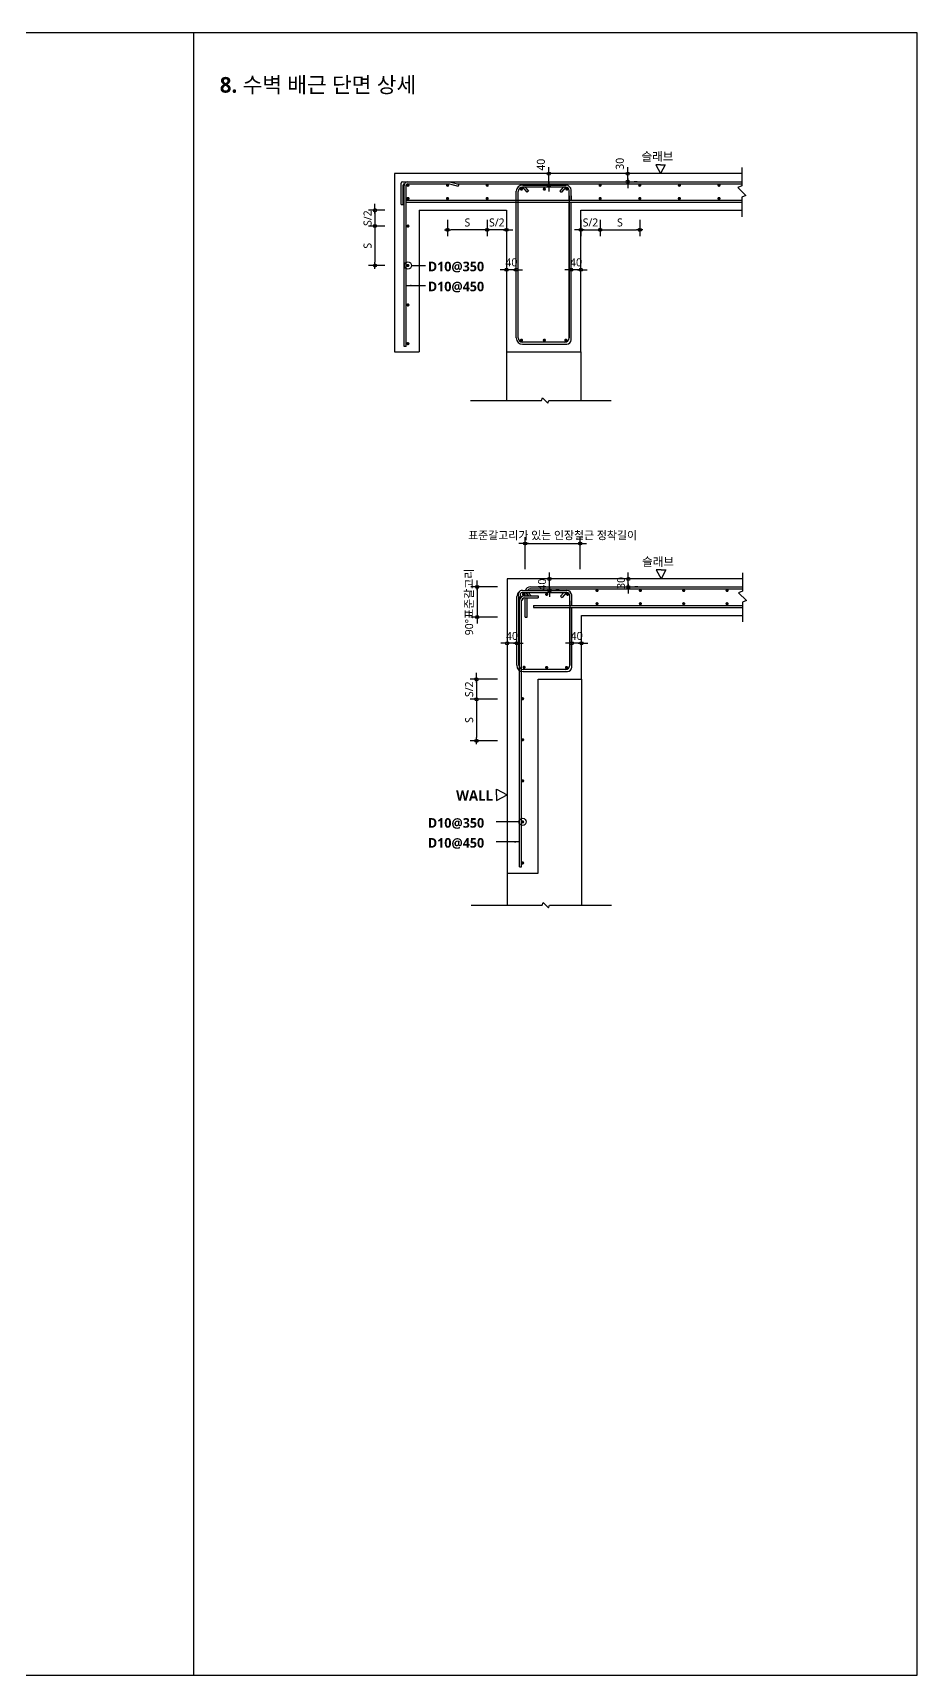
# Model space of a CAD drawing. Header units: millimetres. Extents: x 4573 to 501064, y -176100 to -4304.
# Drawn here: x 382130 to 409750, y -116700 to -65400 of the extents above; entities that cross this region are included whole.
import ezdxf

# ---------------------------------------------------------------- set-up
doc = ezdxf.new("R2010")
doc.units = ezdxf.units.MM
doc.header["$LTSCALE"] = 800
doc.layers.get('Defpoints').update_dxf_attribs({"color": 147})
for name, color, linetype in [('BAR', 40, 'Continuous'), ('BAR-S', 4, 'Continuous'), ('DIM', 7, 'Continuous'), ('ELE4', 4, 'Continuous'), ('MIDDLE', 6, 'Continuous'), ('RXLEADER', 7, 'Continuous'), ('SYM', 7, 'Continuous'), ('TEXT5', 7, 'Continuous'), ('W1', 2, 'Continuous')]:
    doc.layers.add(name, color=color, linetype=linetype)
doc.styles.get("Standard").update_dxf_attribs({"font": 'malgun.ttf'})
doc.styles.add('XR-SHEET-맑은고딕', font='malgun.ttf')
doc.styles.add('맑은고딕B', font='malgunbd.ttf')
doc.dimstyles.new('DIM1', dxfattribs={"dimscale": 10, "dimtxt": 3, "dimasz": 1, "dimexe": 2, "dimexo": 3, "dimgap": 1, "dimtad": 1, "dimdec": 0, "dimzin": 0, "dimdsep": 46, "dimtxsty": 'XR-SHEET-맑은고딕', "dimblk1": 'DIMDOT', "dimblk2": 'DIMDOT', "dimsah": 1, "dimcen": -1, "dimdle": 1.5, "dimclrt": 3, "dimadec": 0, "dimazin": 0, "dimtfac": 1, "dimtdec": 0, "dimtix": 1, "dimtmove": 2, "dimatfit": 3, "dimldrblk": 'DIMDOT', "dimfxl": 1, "dimtvp": 1, "dimtolj": 1, "dimtzin": 0, "dimarcsym": 0})

# ---------------------------------------------------------------- blocks, each defined once
blk = doc.blocks.new('DIMDOT')
at = {"layer": 'DIM'}
blk.add_line((1, 0), (-1, 0), dxfattribs=at)
blk.add_circle((0, 0), 0.5, dxfattribs=at)
blk = doc.blocks.new('*D395')
at = {"layer": 'Defpoints', "color": 0, "transparency": 16777216}
for p in [(396943, -84469), (396943, -84469), (397246, -84469)]:
    blk.add_point(p, dxfattribs=at)
at = {"layer": 'DIM', "color": 0, "lineweight": -2, "transparency": 16777216}
for p, q in [((396843, -84469), (396743, -84469)), ((396943, -84169), (396943, -84269)), ((397246, -84469), (396943, -84469)), ((397246, -84169), (397246, -84269)), ((397346, -84469), (397446, -84469))]:
    blk.add_line(p, q, dxfattribs=at)
at = {"layer": 'DIM', "color": 0, "lineweight": -2, "transparency": 16777216, "xscale": 100, "yscale": 100, "zscale": 100}
blk.add_blockref('DIMDOT', (396943, -84469), dxfattribs=at)
at = {"layer": 'DIM', "color": 0, "lineweight": -2, "transparency": 16777216, "xscale": 100, "yscale": 100, "zscale": 100, "rotation": 180}
blk.add_blockref('DIMDOT', (397246, -84469), dxfattribs=at)
at = {"layer": 'DIM', "color": 4, "transparency": 16777216, "insert": (397094, -84241), "char_height": 250, "attachment_point": 5}
blk.add_mtext('\\A1;40', dxfattribs=at)
blk = doc.blocks.new('*D396')
at = {"layer": 'Defpoints', "color": 0, "transparency": 16777216}
for p in [(398962, -84469), (398962, -84469), (399266, -84469)]:
    blk.add_point(p, dxfattribs=at)
at = {"layer": 'DIM', "color": 0, "lineweight": -2, "transparency": 16777216}
for p, q in [((398862, -84469), (398762, -84469)), ((398962, -84169), (398962, -84269)), ((399266, -84469), (398962, -84469)), ((399266, -84169), (399266, -84269)), ((399366, -84469), (399466, -84469))]:
    blk.add_line(p, q, dxfattribs=at)
at = {"layer": 'DIM', "color": 0, "lineweight": -2, "transparency": 16777216, "xscale": 100, "yscale": 100, "zscale": 100}
blk.add_blockref('DIMDOT', (398962, -84469), dxfattribs=at)
at = {"layer": 'DIM', "color": 0, "lineweight": -2, "transparency": 16777216, "xscale": 100, "yscale": 100, "zscale": 100, "rotation": 180}
blk.add_blockref('DIMDOT', (399266, -84469), dxfattribs=at)
at = {"layer": 'DIM', "color": 4, "transparency": 16777216, "insert": (399114, -84241), "char_height": 250, "attachment_point": 5}
blk.add_mtext('\\A1;40', dxfattribs=at)
blk = doc.blocks.new('*D397')
at = {"layer": 'Defpoints', "color": 0, "transparency": 16777216}
for p in [(398264, -82456), (398264, -82456), (398264, -82817)]:
    blk.add_point(p, dxfattribs=at)
at = {"layer": 'DIM', "color": 0, "lineweight": -2, "transparency": 16777216}
for p, q in [((398264, -82356), (398264, -82256)), ((398264, -82817), (398264, -82456)), ((398564, -82456), (398464, -82456)), ((398264, -82917), (398264, -83017)), ((398564, -82817), (398464, -82817))]:
    blk.add_line(p, q, dxfattribs=at)
at = {"layer": 'DIM', "color": 0, "lineweight": -2, "transparency": 16777216, "xscale": 100, "yscale": 100, "zscale": 100}
for p, rotation in [((398264, -82456), 270), ((398264, -82817), 90)]:
    blk.add_blockref('DIMDOT', p, dxfattribs=dict(at, rotation=rotation))
at = {"layer": 'DIM', "color": 4, "transparency": 16777216, "insert": (398036, -82636), "char_height": 250, "attachment_point": 5, "rotation": 90}
blk.add_mtext('\\A1;40', dxfattribs=at)
blk = doc.blocks.new('*D398')
at = {"layer": 'Defpoints', "color": 0, "transparency": 16777216}
for p in [(400729, -82456), (400729, -82456), (400729, -82708)]:
    blk.add_point(p, dxfattribs=at)
at = {"layer": 'DIM', "color": 0, "lineweight": -2, "transparency": 16777216}
for p, q in [((400729, -82356), (400729, -82256)), ((400729, -82708), (400729, -82456)), ((401029, -82456), (400929, -82456)), ((400729, -82808), (400729, -82908)), ((401029, -82708), (400929, -82708))]:
    blk.add_line(p, q, dxfattribs=at)
at = {"layer": 'DIM', "color": 0, "lineweight": -2, "transparency": 16777216, "xscale": 100, "yscale": 100, "zscale": 100}
for p, rotation in [((400729, -82456), 270), ((400729, -82708), 90)]:
    blk.add_blockref('DIMDOT', p, dxfattribs=dict(at, rotation=rotation))
at = {"layer": 'DIM', "color": 4, "transparency": 16777216, "insert": (400501, -82582), "char_height": 250, "attachment_point": 5, "rotation": 90}
blk.add_mtext('\\A1;30', dxfattribs=at)
blk = doc.blocks.new('A$C431B2C77')
at = {"layer": 'RXLEADER'}
blk.add_solid([(177, 166), (114, 215), (0, 0)], dxfattribs=at)
blk = doc.blocks.new('*D399')
at = {"layer": 'Defpoints', "color": 0, "transparency": 16777216}
for p in [(398244, -69798), (398244, -69798), (398244, -70159)]:
    blk.add_point(p, dxfattribs=at)
at = {"layer": 'DIM', "color": 0, "lineweight": -2, "transparency": 16777216}
for p, q in [((398244, -69698), (398244, -69598)), ((398244, -70159), (398244, -69798)), ((398244, -70259), (398244, -70359)), ((398544, -69798), (398444, -69798)), ((398544, -70159), (398444, -70159))]:
    blk.add_line(p, q, dxfattribs=at)
at = {"layer": 'DIM', "color": 0, "lineweight": -2, "transparency": 16777216, "xscale": 100, "yscale": 100, "zscale": 100}
for p, rotation in [((398244, -69798), 270), ((398244, -70159), 90)]:
    blk.add_blockref('DIMDOT', p, dxfattribs=dict(at, rotation=rotation))
at = {"layer": 'DIM', "color": 4, "transparency": 16777216, "insert": (397999, -69519), "char_height": 250, "attachment_point": 5, "rotation": 90}
blk.add_mtext('\\A1;40', dxfattribs=at)
blk = doc.blocks.new('*D400')
at = {"layer": 'Defpoints', "color": 0, "transparency": 16777216}
for p in [(398943, -72798), (398943, -72798), (399246, -72798)]:
    blk.add_point(p, dxfattribs=at)
at = {"layer": 'DIM', "color": 0, "lineweight": -2, "transparency": 16777216}
for p, q in [((398843, -72798), (398743, -72798)), ((398943, -72498), (398943, -72598)), ((399246, -72798), (398943, -72798)), ((399246, -72498), (399246, -72598)), ((399346, -72798), (399446, -72798))]:
    blk.add_line(p, q, dxfattribs=at)
at = {"layer": 'DIM', "color": 0, "lineweight": -2, "transparency": 16777216, "xscale": 100, "yscale": 100, "zscale": 100}
blk.add_blockref('DIMDOT', (398943, -72798), dxfattribs=at)
at = {"layer": 'DIM', "color": 0, "lineweight": -2, "transparency": 16777216, "xscale": 100, "yscale": 100, "zscale": 100, "rotation": 180}
blk.add_blockref('DIMDOT', (399246, -72798), dxfattribs=at)
at = {"layer": 'DIM', "color": 4, "transparency": 16777216, "insert": (399094, -72570), "char_height": 250, "attachment_point": 5}
blk.add_mtext('\\A1;40', dxfattribs=at)
blk = doc.blocks.new('*D401')
at = {"layer": 'Defpoints', "color": 0, "transparency": 16777216}
for p in [(396923, -72798), (396923, -72798), (397227, -72798)]:
    blk.add_point(p, dxfattribs=at)
at = {"layer": 'DIM', "color": 0, "lineweight": -2, "transparency": 16777216}
for p, q in [((396823, -72798), (396723, -72798)), ((396923, -72498), (396923, -72598)), ((397227, -72798), (396923, -72798)), ((397227, -72498), (397227, -72598)), ((397327, -72798), (397427, -72798))]:
    blk.add_line(p, q, dxfattribs=at)
at = {"layer": 'DIM', "color": 0, "lineweight": -2, "transparency": 16777216, "xscale": 100, "yscale": 100, "zscale": 100}
blk.add_blockref('DIMDOT', (396923, -72798), dxfattribs=at)
at = {"layer": 'DIM', "color": 0, "lineweight": -2, "transparency": 16777216, "xscale": 100, "yscale": 100, "zscale": 100, "rotation": 180}
blk.add_blockref('DIMDOT', (397227, -72798), dxfattribs=at)
at = {"layer": 'DIM', "color": 4, "transparency": 16777216, "insert": (397075, -72570), "char_height": 250, "attachment_point": 5}
blk.add_mtext('\\A1;40', dxfattribs=at)
blk = doc.blocks.new('*D402')
at = {"layer": 'Defpoints', "color": 0, "transparency": 16777216}
for p in [(400710, -69798), (400710, -69798), (400710, -70050)]:
    blk.add_point(p, dxfattribs=at)
at = {"layer": 'DIM', "color": 0, "lineweight": -2, "transparency": 16777216}
for p, q in [((400710, -69698), (400710, -69598)), ((400710, -70050), (400710, -69798)), ((400710, -70150), (400710, -70250)), ((401010, -69798), (400910, -69798)), ((401010, -70050), (400910, -70050))]:
    blk.add_line(p, q, dxfattribs=at)
at = {"layer": 'DIM', "color": 0, "lineweight": -2, "transparency": 16777216, "xscale": 100, "yscale": 100, "zscale": 100}
for p, rotation in [((400710, -69798), 270), ((400710, -70050), 90)]:
    blk.add_blockref('DIMDOT', p, dxfattribs=dict(at, rotation=rotation))
at = {"layer": 'DIM', "color": 4, "transparency": 16777216, "insert": (400464, -69489), "char_height": 250, "attachment_point": 5, "rotation": 90}
blk.add_mtext('\\A1;30', dxfattribs=at)
blk = doc.blocks.new('*D403')
at = {"layer": 'Defpoints', "color": 0, "transparency": 16777216}
for p in [(399848, -70942), (401086, -70942), (401086, -71553)]:
    blk.add_point(p, dxfattribs=at)
at = {"layer": 'DIM', "color": 0, "lineweight": -2, "transparency": 16777216}
for p, q in [((399848, -71242), (399848, -71753)), ((401086, -71242), (401086, -71753)), ((399948, -71553), (400986, -71553))]:
    blk.add_line(p, q, dxfattribs=at)
at = {"layer": 'DIM', "color": 0, "lineweight": -2, "transparency": 16777216, "xscale": 100, "yscale": 100, "zscale": 100, "rotation": 180}
blk.add_blockref('DIMDOT', (399848, -71553), dxfattribs=at)
at = {"layer": 'DIM', "color": 0, "lineweight": -2, "transparency": 16777216, "xscale": 100, "yscale": 100, "zscale": 100}
blk.add_blockref('DIMDOT', (401086, -71553), dxfattribs=at)
at = {"layer": 'DIM', "color": 4, "transparency": 16777216, "insert": (400467, -71324), "char_height": 250, "attachment_point": 5}
blk.add_mtext('\\A1;S', dxfattribs=at)
blk = doc.blocks.new('*D404')
at = {"layer": 'Defpoints', "color": 0, "transparency": 16777216}
for p in [(399246, -70942), (399848, -70942), (399848, -71553)]:
    blk.add_point(p, dxfattribs=at)
at = {"layer": 'DIM', "color": 0, "lineweight": -2, "transparency": 16777216}
for p, q in [((399246, -71242), (399246, -71753)), ((399848, -71242), (399848, -71753)), ((399146, -71553), (399046, -71553)), ((399246, -71553), (399848, -71553)), ((399948, -71553), (400048, -71553))]:
    blk.add_line(p, q, dxfattribs=at)
at = {"layer": 'DIM', "color": 0, "lineweight": -2, "transparency": 16777216, "xscale": 100, "yscale": 100, "zscale": 100}
blk.add_blockref('DIMDOT', (399246, -71553), dxfattribs=at)
at = {"layer": 'DIM', "color": 0, "lineweight": -2, "transparency": 16777216, "xscale": 100, "yscale": 100, "zscale": 100, "rotation": 180}
blk.add_blockref('DIMDOT', (399848, -71553), dxfattribs=at)
at = {"layer": 'DIM', "color": 4, "transparency": 16777216, "insert": (399547, -71324), "char_height": 250, "attachment_point": 5}
blk.add_mtext('\\A1;S/2', dxfattribs=at)
blk = doc.blocks.new('*D405')
at = {"layer": 'Defpoints', "color": 0, "transparency": 16777216}
for p in [(396321, -70942), (396923, -70942), (396321, -71553)]:
    blk.add_point(p, dxfattribs=at)
at = {"layer": 'DIM', "color": 0, "lineweight": -2, "transparency": 16777216}
for p, q in [((396321, -71242), (396321, -71753)), ((396923, -71242), (396923, -71753)), ((396221, -71553), (396121, -71553)), ((396923, -71553), (396321, -71553)), ((397023, -71553), (397123, -71553))]:
    blk.add_line(p, q, dxfattribs=at)
at = {"layer": 'DIM', "color": 0, "lineweight": -2, "transparency": 16777216, "xscale": 100, "yscale": 100, "zscale": 100}
blk.add_blockref('DIMDOT', (396321, -71553), dxfattribs=at)
at = {"layer": 'DIM', "color": 0, "lineweight": -2, "transparency": 16777216, "xscale": 100, "yscale": 100, "zscale": 100, "rotation": 180}
blk.add_blockref('DIMDOT', (396923, -71553), dxfattribs=at)
at = {"layer": 'DIM', "color": 4, "transparency": 16777216, "insert": (396622, -71324), "char_height": 250, "attachment_point": 5}
blk.add_mtext('\\A1;S/2', dxfattribs=at)
blk = doc.blocks.new('*D406')
at = {"layer": 'Defpoints', "color": 0, "transparency": 16777216}
for p in [(395084, -70942), (396321, -70942), (395084, -71553)]:
    blk.add_point(p, dxfattribs=at)
at = {"layer": 'DIM', "color": 0, "lineweight": -2, "transparency": 16777216}
for p, q in [((395084, -71242), (395084, -71753)), ((396321, -71242), (396321, -71753)), ((396221, -71553), (395184, -71553))]:
    blk.add_line(p, q, dxfattribs=at)
at = {"layer": 'DIM', "color": 0, "lineweight": -2, "transparency": 16777216, "xscale": 100, "yscale": 100, "zscale": 100, "rotation": 180}
blk.add_blockref('DIMDOT', (395084, -71553), dxfattribs=at)
at = {"layer": 'DIM', "color": 0, "lineweight": -2, "transparency": 16777216, "xscale": 100, "yscale": 100, "zscale": 100}
blk.add_blockref('DIMDOT', (396321, -71553), dxfattribs=at)
at = {"layer": 'DIM', "color": 4, "transparency": 16777216, "insert": (395703, -71324), "char_height": 250, "attachment_point": 5}
blk.add_mtext('\\A1;S', dxfattribs=at)
blk = doc.blocks.new('*D407')
at = {"layer": 'Defpoints', "color": 0, "transparency": 16777216}
for p in [(393426, -71435), (392815, -72668), (393426, -72668)]:
    blk.add_point(p, dxfattribs=at)
at = {"layer": 'DIM', "color": 0, "lineweight": -2, "transparency": 16777216}
for p, q in [((393126, -71435), (392615, -71435)), ((392815, -71535), (392815, -72568)), ((393126, -72668), (392615, -72668))]:
    blk.add_line(p, q, dxfattribs=at)
at = {"layer": 'DIM', "color": 0, "lineweight": -2, "transparency": 16777216, "xscale": 100, "yscale": 100, "zscale": 100}
for p, rotation in [((392815, -71435), 90), ((392815, -72668), 270)]:
    blk.add_blockref('DIMDOT', p, dxfattribs=dict(at, rotation=rotation))
at = {"layer": 'DIM', "color": 4, "transparency": 16777216, "insert": (392586, -72051), "char_height": 250, "attachment_point": 5, "rotation": 90}
blk.add_mtext('\\A1;S', dxfattribs=at)
blk = doc.blocks.new('*D408')
at = {"layer": 'Defpoints', "color": 0, "transparency": 16777216}
for p in [(393426, -70942), (392815, -71435), (393426, -71435)]:
    blk.add_point(p, dxfattribs=at)
at = {"layer": 'DIM', "color": 0, "lineweight": -2, "transparency": 16777216}
for p, q in [((392815, -70842), (392815, -70742)), ((393126, -70942), (392615, -70942)), ((392815, -70942), (392815, -71435)), ((393126, -71435), (392615, -71435)), ((392815, -71535), (392815, -71635))]:
    blk.add_line(p, q, dxfattribs=at)
at = {"layer": 'DIM', "color": 0, "lineweight": -2, "transparency": 16777216, "xscale": 100, "yscale": 100, "zscale": 100}
for p, rotation in [((392815, -70942), 270), ((392815, -71435), 90)]:
    blk.add_blockref('DIMDOT', p, dxfattribs=dict(at, rotation=rotation))
at = {"layer": 'DIM', "color": 4, "transparency": 16777216, "insert": (392586, -71188), "char_height": 250, "attachment_point": 5, "rotation": 90}
blk.add_mtext('\\A1;S/2', dxfattribs=at)
blk = doc.blocks.new('*D409')
at = {"layer": 'Defpoints', "color": 0, "transparency": 16777216}
for p in [(399222, -81351), (397506, -82456), (399222, -82456)]:
    blk.add_point(p, dxfattribs=at)
at = {"layer": 'DIM', "color": 0, "lineweight": -2, "transparency": 16777216}
for p, q in [((397406, -81351), (397306, -81351)), ((397506, -82156), (397506, -81151)), ((397506, -81351), (399222, -81351)), ((399222, -82156), (399222, -81151)), ((399322, -81351), (399422, -81351))]:
    blk.add_line(p, q, dxfattribs=at)
at = {"layer": 'DIM', "color": 0, "lineweight": -2, "transparency": 16777216, "xscale": 100, "yscale": 100, "zscale": 100}
blk.add_blockref('DIMDOT', (397506, -81351), dxfattribs=at)
at = {"layer": 'DIM', "color": 0, "lineweight": -2, "transparency": 16777216, "xscale": 100, "yscale": 100, "zscale": 100, "rotation": 180}
blk.add_blockref('DIMDOT', (399222, -81351), dxfattribs=at)
at = {"layer": 'DIM', "color": 4, "transparency": 16777216, "insert": (398364, -81110), "char_height": 250, "attachment_point": 5}
blk.add_mtext('\\A1;표준갈고리가 있는 인장철근 정착길이', dxfattribs=at)
blk = doc.blocks.new('*D410')
at = {"layer": 'Defpoints', "color": 0, "transparency": 16777216}
for p in [(396943, -82708), (396008, -83649), (396943, -83649)]:
    blk.add_point(p, dxfattribs=at)
at = {"layer": 'DIM', "color": 0, "lineweight": -2, "transparency": 16777216}
for p, q in [((396008, -82608), (396008, -82508)), ((396643, -82708), (395808, -82708)), ((396008, -82708), (396008, -83649)), ((396643, -83649), (395808, -83649)), ((396008, -83749), (396008, -83849))]:
    blk.add_line(p, q, dxfattribs=at)
at = {"layer": 'DIM', "color": 0, "lineweight": -2, "transparency": 16777216, "xscale": 100, "yscale": 100, "zscale": 100}
for p, rotation in [((396008, -82708), 270), ((396008, -83649), 90)]:
    blk.add_blockref('DIMDOT', p, dxfattribs=dict(at, rotation=rotation))
at = {"layer": 'DIM', "color": 4, "transparency": 16777216, "insert": (395769, -83178), "char_height": 250, "attachment_point": 5, "rotation": 90}
blk.add_mtext('\\A1;90%%D표준갈고리', dxfattribs=at)
blk = doc.blocks.new('*D411')
at = {"layer": 'Defpoints', "color": 0, "transparency": 16777216}
for p in [(396943, -85592), (395988, -86217), (396943, -86217)]:
    blk.add_point(p, dxfattribs=at)
at = {"layer": 'DIM', "color": 0, "lineweight": -2, "transparency": 16777216}
for p, q in [((396643, -85592), (395788, -85592)), ((395988, -85492), (395988, -85392)), ((395988, -85592), (395988, -86217)), ((396643, -86217), (395788, -86217)), ((395988, -86317), (395988, -86417))]:
    blk.add_line(p, q, dxfattribs=at)
at = {"layer": 'DIM', "color": 0, "lineweight": -2, "transparency": 16777216, "xscale": 100, "yscale": 100, "zscale": 100}
for p, rotation in [((395988, -85592), 270), ((395988, -86217), 90)]:
    blk.add_blockref('DIMDOT', p, dxfattribs=dict(at, rotation=rotation))
at = {"layer": 'DIM', "color": 4, "transparency": 16777216, "insert": (395759, -85904), "char_height": 250, "attachment_point": 5, "rotation": 90}
blk.add_mtext('\\A1;S/2', dxfattribs=at)
blk = doc.blocks.new('*D412')
at = {"layer": 'Defpoints', "color": 0, "transparency": 16777216}
for p in [(396943, -86217), (395988, -87514), (396943, -87514)]:
    blk.add_point(p, dxfattribs=at)
at = {"layer": 'DIM', "color": 0, "lineweight": -2, "transparency": 16777216}
for p, q in [((396643, -86217), (395788, -86217)), ((395988, -86317), (395988, -87414)), ((396643, -87514), (395788, -87514))]:
    blk.add_line(p, q, dxfattribs=at)
at = {"layer": 'DIM', "color": 0, "lineweight": -2, "transparency": 16777216, "xscale": 100, "yscale": 100, "zscale": 100}
for p, rotation in [((395988, -86217), 90), ((395988, -87514), 270)]:
    blk.add_blockref('DIMDOT', p, dxfattribs=dict(at, rotation=rotation))
at = {"layer": 'DIM', "color": 4, "transparency": 16777216, "insert": (395759, -86865), "char_height": 250, "attachment_point": 5, "rotation": 90}
blk.add_mtext('\\A1;S', dxfattribs=at)

msp = doc.modelspace()

# ---------------------------------------------------------------- linework, layer by layer
at = {"layer": 'BAR'}
for p, q in [((393634.3, -70759.2), (393634.3, -70099)), ((393683.3, -70050), (398839.2, -70050)), ((393696.8, -70759.2), (393696.8, -70161.5)), ((393730, -75192.9), (393730, -70168.4)), ((393792.5, -75194.1), (393792.5, -70161.5)), ((393841.5, -70112.5), (395138.5, -70112.5)), ((395138.5, -70050), (395433.7, -70129.1)), ((395138.5, -70112.5), (395418.1, -70187.4)), ((395370.2, -70112.5), (404278, -70112.5)), ((395433.7, -70129.1), (395418.1, -70187.4)), ((398780.9, -70221.5), (397421.6, -70221.5)), ((397427, -70221.5), (397559.8, -70380.5)), ((397430.6, -70159), (398098.1, -70159)), ((397508.7, -70221.5), (397607.9, -70340.3)), ((397911.3, -70159), (397564.8, -70159)), ((398098.1, -70159), (398791.2, -70159)), ((398693.7, -70221.5), (398594.6, -70340.3)), ((398775.5, -70221.5), (398642.7, -70380.5)), ((398839.2, -70050), (404278, -70050)), ((393634.3, -70759.2), (393696.8, -70759.2)), ((393696.8, -70624.9), (393730, -70624.9)), ((393696.8, -70687.5), (393730, -70687.5)), ((393792.5, -70624.9), (404278, -70624.9)), ((393792.5, -70687.5), (404278, -70687.5)), ((397226.7, -74929.4), (397226.7, -70344.9)), ((397289.3, -74930.5), (397289.3, -70353.9)), ((397607.9, -70340.3), (397559.8, -70380.5)), ((398594.6, -70340.3), (398642.7, -70380.5)), ((398880.1, -70624.9), (398880.1, -70320.8)), ((398880.1, -70488.4), (398880.1, -74930.5)), ((398880.1, -74930.5), (398880.1, -70687.5)), ((398942.7, -70624.9), (398942.7, -70310.4)), ((398942.7, -70488.4), (398942.7, -70624.9)), ((398942.7, -74993.1), (398942.7, -70687.5)), ((393792.5, -75194.1), (393730, -75192.9)), ((398747.8, -75062.9), (397421.6, -75062.9)), ((397422.8, -75125.4), (398810.3, -75125.4)), ((397246.1, -85154.7), (397246.1, -83002.5)), ((397308.6, -85155.8), (397308.6, -83024.6)), ((397314.4, -83032), (397346.7, -83070.7)), ((397362.5, -82991.8), (397387.2, -83021.3)), ((397448, -83094.2), (397399.9, -83134.4)), ((397415.2, -82879.2), (398117.4, -82879.2)), ((397422.6, -82816.6), (398117.4, -82816.6)), ((397427.5, -83069.5), (397448, -83094.2)), ((397479.5, -82984.9), (397917, -82984.9)), ((397489.9, -83047.5), (397917, -83047.5)), ((397506.4, -82984.9), (397506.4, -82879.2)), ((397506.4, -83649), (397506.4, -83047.5)), ((397523.7, -82879.2), (397612.1, -82984.9)), ((397568.9, -82984.9), (397568.9, -82933.3)), ((397568.9, -83649), (397568.9, -83047.5)), ((397605.5, -82879.2), (397693.8, -82984.9)), ((397668.2, -82770.2), (404297.3, -82770.2)), ((397668.5, -82707.6), (398858.6, -82707.6)), ((397917, -82984.9), (397917, -83047.5)), ((398117.4, -82816.6), (398810.6, -82816.6)), ((398117.4, -82879.2), (398800.2, -82879.2)), ((398713.1, -82879.2), (398613.9, -82997.9)), ((398613.9, -82997.9), (398662.1, -83038.1)), ((398794.8, -82879.2), (398662.1, -83038.1)), ((398858.6, -82707.6), (404297.3, -82707.6)), ((398899.5, -83282.6), (398899.5, -82978.4)), ((398962, -83282.6), (398962, -82968.1)), ((397328, -91455.3), (397328, -83136.4)), ((397390.6, -85155.8), (397390.6, -83146.7)), ((397392.8, -83125.9), (397399.9, -83134.4)), ((397771.5, -83282.6), (397771.5, -83345.1)), ((397771.5, -83282.6), (404297.3, -83282.6)), ((397771.5, -83345.1), (404297.3, -83345.1)), ((398899.5, -83146.1), (398899.5, -85155.8)), ((398899.5, -85155.8), (398899.5, -83345.1)), ((398962, -85218.4), (398962, -83345.1)), ((397506.4, -83649), (397568.9, -83649)), ((397390.6, -91455.3), (397390.6, -85155.8)), ((398767.1, -85288.2), (397440.9, -85288.2)), ((397442.1, -85350.7), (398829.7, -85350.7)), ((397328, -91455.3), (397390.6, -91455.3))]:
    msp.add_line(p, q, dxfattribs=at)
for centre, radius, start, end in [((393683.3, -70099), 49, 90, 180), ((393745.8, -70161.5), 49, 95.67305, 180), ((393841.5, -70161.5), 111.8, 93.49891, 183.49891), ((393841.5, -70161.5), 49, 90, 180), ((397421.6, -70353.9), 195.1, 87.35193, 177.35193), ((397421.6, -70353.9), 132.4, 90, 180), ((398780.9, -70320.8), 99.3, 0, 90), ((398780.9, -70320.8), 162.1, 3.66112, 86.33888), ((397421.6, -74930.5), 195.1, 180, 270), ((397421.6, -74930.5), 132.4, 180, 270), ((398747.8, -74930.5), 132.4, 270, 0), ((398810.3, -74993.1), 132.4, 270, 0), ((397440.9, -83011.5), 195.1, 129.85603, 177.35193), ((397415.2, -82947.8), 131.4, 86.77283, 219.87029), ((397489.9, -83146.7), 162.1, 90, 176.33888), ((397415.2, -82947.8), 68.6, 90, 219.87029), ((397489.9, -83146.7), 99.3, 90, 180), ((397668.5, -82869.8), 162.1, 90, 160.87337), ((397668.2, -82869.4), 99.3, 90, 147.87015), ((398800.2, -82978.4), 99.3, 0, 90), ((398800.2, -82978.4), 162.1, 3.66112, 86.33888), ((397440.9, -85155.8), 195.1, 180, 270), ((397440.9, -85155.8), 132.4, 180, 270), ((398767.1, -85155.8), 132.4, 270, 0), ((398829.7, -85218.4), 132.4, 270, 0)]:
    msp.add_arc(centre, radius, start, end, dxfattribs=at)
at = {"layer": 'BAR-S', "const_width": 49.5}
for points in [[(393870.9, -70160.8, -1), (393821.1, -70160.8, -1)], [(395108.6, -70160.8, -1), (395058.8, -70160.8, -1)], [(396346.2, -70160.8, -1), (396296.4, -70160.8, -1)], [(397364.9, -70281.1, 1), (397414.7, -70281.1, 1)], [(398081.7, -70282.7, 1), (398131.5, -70282.7, 1)], [(398837.6, -70281.1, -1), (398787.8, -70281.1, -1)], [(399823.2, -70160.8, 1), (399873, -70160.8, 1)], [(401060.8, -70160.8, 1), (401110.6, -70160.8, 1)], [(402298.5, -70160.8, 1), (402348.3, -70160.8, 1)], [(403536.1, -70160.8, 1), (403585.9, -70160.8, 1)], [(393870.9, -70574.1, -1), (393821.1, -70574.1, -1)], [(395108.6, -70574.1, -1), (395058.8, -70574.1, -1)], [(396346.2, -70574.1, -1), (396296.4, -70574.1, -1)], [(399823.2, -70574.1, 1), (399873, -70574.1, 1)], [(401060.8, -70574.1, 1), (401110.6, -70574.1, 1)], [(402298.5, -70574.1, 1), (402348.3, -70574.1, 1)], [(403536.1, -70574.1, 1), (403585.9, -70574.1, 1)], [(393820.1, -71434.8, -1), (393869.9, -71434.8, -1)], [(393820.1, -72667.6, -1), (393869.9, -72667.6, -1)], [(393820.1, -73900.5, -1), (393869.9, -73900.5, -1)], [(393820.1, -75108.4, -1), (393869.9, -75108.4, -1)], [(397414.4, -74999.7, -1), (397364.6, -74999.7, -1)], [(398081.7, -74999.7, 1), (398131.5, -74999.7, 1)], [(398755, -74999.7, 1), (398804.8, -74999.7, 1)], [(397433.1, -82938.8, 1), (397482.9, -82938.8, 1)], [(398153.4, -82940.4, 1), (398203.2, -82940.4, 1)], [(398856.9, -82938.8, -1), (398807.1, -82938.8, -1)], [(399726.4, -82818.4, 1), (399776.2, -82818.4, 1)], [(401080.1, -82818.4, 1), (401129.9, -82818.4, 1)], [(402433.9, -82818.4, 1), (402483.7, -82818.4, 1)], [(403787.6, -82818.4, 1), (403837.4, -82818.4, 1)], [(399726.4, -83231.7, 1), (399776.2, -83231.7, 1)], [(401080.1, -83231.7, 1), (401129.9, -83231.7, 1)], [(402433.9, -83231.7, 1), (402483.7, -83231.7, 1)], [(403787.6, -83231.7, 1), (403837.4, -83231.7, 1)], [(397447.8, -85216.9, 1), (397497.6, -85216.9, 1)], [(398153.4, -85225, 1), (398203.2, -85225, 1)], [(398774.3, -85225, 1), (398824.1, -85225, 1)], [(397402.8, -86199.6, -1), (397452.6, -86199.6, -1)], [(397402.8, -87482.4, -1), (397452.6, -87482.4, -1)], [(397402.8, -88765.1, -1), (397452.6, -88765.1, -1)], [(397402.8, -90047.9, -1), (397452.6, -90047.9, -1)], [(397402.8, -91330.6, -1), (397452.6, -91330.6, -1)]]:
    msp.add_lwpolyline(points, format="xyb", close=True, dxfattribs=at)
at = {"layer": 'ELE4', "color": 2}
msp.add_line((387162.8, -116700), (387162.8, -65400), dxfattribs=at)
at = {"layer": 'ELE4'}
msp.add_lwpolyline([(340973.3, -116700), (409750, -116700), (409750, -65400), (340973.3, -65400)], close=True, dxfattribs=at)
at = {"layer": 'RXLEADER'}
for p, q in [((393957.1, -72667.6), (394393.8, -72667.6)), ((393792.5, -73291.7), (394393.8, -73291.7)), ((397315.6, -90047.9), (396598.2, -90047.9)), ((397328, -90671.9), (396598.2, -90671.9))]:
    msp.add_line(p, q, dxfattribs=at)
for centre in [(393845, -72667.6), (397427.7, -90047.9)]:
    msp.add_circle(centre, 112.1, dxfattribs=at)
at = {"layer": 'SYM'}
for points in [[(404278, -69606.1), (404278, -70178.4), (404154.2, -70229.6), (404401.8, -70477.2), (404278, -70528.4), (404278, -71143.5)], [(395803.8, -76883.5), (398013.8, -76883.5), (398047.9, -76801), (398213, -76966), (398247.2, -76883.5), (400188.6, -76883.5)], [(404297.3, -82263.8), (404297.3, -82836), (404173.6, -82887.3), (404421.1, -83134.8), (404297.3, -83186.1), (404297.3, -83801.2)], [(395823.1, -92649.3), (398033.1, -92649.3), (398067.3, -92566.8), (398232.3, -92731.8), (398266.5, -92649.3), (400207.9, -92649.3)]]:
    msp.add_lwpolyline(points, dxfattribs=at)
at = {"layer": 'TEXT5', "color": 7}
for p, q in [((401732.2, -69520.1), (401583.7, -69520.1)), ((401583.7, -69520.1), (401732.2, -69798.3)), ((401880.6, -69520.1), (401732.2, -69798.3)), ((401732.2, -69520.1), (401880.6, -69520.1)), ((401603.1, -82177.8), (401751.5, -82456)), ((401751.5, -82177.8), (401603.1, -82177.8)), ((401751.5, -82177.8), (401899.9, -82177.8)), ((401899.9, -82177.8), (401751.5, -82456)), ((396608.7, -89024.6), (396942.5, -89202.7)), ((396608.7, -89202.7), (396608.7, -89024.6)), ((396608.7, -89202.7), (396608.7, -89380.8)), ((396608.7, -89380.8), (396942.5, -89202.7))]:
    msp.add_line(p, q, dxfattribs=at)
at = {"layer": 'W1'}
for p, q in [((404278, -69798.3), (393426.4, -69798.3)), ((393426.4, -69798.3), (393426.4, -75366.6)), ((394200.6, -70941.9), (396923.2, -70941.9)), ((394200.6, -70941.9), (394200.6, -75366.6)), ((396923.2, -70941.9), (396923.2, -75366.6)), ((399246.2, -75366.6), (399246.2, -70941.9)), ((399246.2, -70941.9), (404278, -70941.9)), ((393426.4, -75366.6), (394200.6, -75366.6)), ((396923.2, -75366.6), (399246.2, -75366.6)), ((396923.2, -75366.6), (396923.2, -76883.5)), ((399246.2, -75366.6), (399246.2, -76883.5)), ((399265.5, -85591.9), (399265.5, -92649.3)), ((396942.5, -91652.3), (396942.5, -92649.3))]:
    msp.add_line(p, q, dxfattribs=at)
msp.add_lwpolyline([(404297.3, -82456), (396942.5, -82456), (396942.5, -91652.3), (397913.7, -91652.3), (397913.7, -85591.9), (399265.5, -85591.9), (399265.5, -83599.6), (404297.3, -83599.6)], dxfattribs=at)

# ---------------------------------------------------------------- block references
at = {"color": 7, "xscale": 0.6617647058823529, "yscale": 0.6617647058823529, "zscale": 0.6617647058823529, "rotation": 306.7025555321029}
msp.add_blockref('A$C431B2C77', (393792.5, -73291.7), dxfattribs=at)
at = {"layer": 'RXLEADER', "xscale": -0.6617647058823529, "yscale": 0.6617647058823529, "zscale": 0.6617647058823529, "rotation": 53.29744446789713}
msp.add_blockref('A$C431B2C77', (397328, -90671.9), dxfattribs=at)

# ---------------------------------------------------------------- texts
at = {"color": 7, "style": '맑은고딕B'}
for s, height, p in [('D10@350', 300, (394467.9, -72848.8)), ('D10@450', 300, (394467.9, -73472.9)), ('WALL', 317.65, (395351.1, -89383.9))]:
    msp.add_text(s, height=height, dxfattribs=at).set_placement(p)
at = {"layer": 'MIDDLE', "style": '맑은고딕B'}
msp.add_text('8. 수벽 배근 단면 상세', height=490.196, dxfattribs=at).set_placement((387969.3, -67269.1))
at = {"layer": 'RXLEADER', "style": '맑은고딕B'}
for s, p in [('D10@350', (394469.3, -90229)), ('D10@450', (394469.3, -90853.1))]:
    msp.add_text(s, height=300, dxfattribs=at).set_placement(p)
at = {"layer": 'TEXT5', "color": 7, "style": '맑은고딕B'}
for p in [(401140.5, -69396.1), (401159.8, -82053.8)]:
    msp.add_text('슬래브', height=264.71, dxfattribs=at).set_placement(p)

# ---------------------------------------------------------------- dimensions: what is measured, and where the dimension line sits
at = {"layer": 'DIM'}
for base, p1, p2, text, picture, middle in [((398244.2, -69798.3), (398244.2, -70159), (398244.2, -69798.3), '40', '*D399', (397998.9, -69518.7)), ((400709.6, -69798.3), (400709.6, -70050), (400709.6, -69798.3), '30', '*D402', (400464.3, -69488.8))]:
    dim = msp.add_linear_dim(base=base, p1=p1, p2=p2, angle=270, text=text, dimstyle='DIM1', override={"dimscale": 100, "dimtxt": 2.5, "dimtxsty": 'Standard', "dimclrt": 4}, dxfattribs=at)
    dim.commit()
    dim.dimension.update_dxf_attribs({"geometry": picture, "text_midpoint": middle, "dimtype": 160})
for base, p1, p2, angle, text, picture, middle in [((392815, -71434.8), (393426.4, -70941.9), (393426.4, -71434.8), 90, 'S/2', '*D408', (392585.8, -71188.4)), ((399848.1, -71553.4), (399246.2, -70941.9), (399848.1, -70941.9), 180, 'S/2', '*D404', (399547.1, -71324.1)), ((401085.7, -71553.4), (399848.1, -70941.9), (401085.7, -70941.9), 180, 'S', '*D403', (400466.9, -71324.1)), ((392815, -72667.6), (393426.4, -71434.8), (393426.4, -72667.6), 90, 'S', '*D407', (392585.8, -72051.2)), ((398263.5, -82456), (398263.5, -82816.6), (398263.5, -82456), 270, '40', '*D397', (398035.9, -82636.3)), ((400729, -82456), (400729, -82707.6), (400729, -82456), 270, '30', '*D398', (400501.2, -82581.8))]:
    dim = msp.add_linear_dim(base=base, p1=p1, p2=p2, angle=angle, text=text, dimstyle='DIM1', override={"dimscale": 100, "dimtxt": 2.5, "dimtxsty": 'Standard', "dimclrt": 4}, dxfattribs=at)
    dim.commit()
    dim.dimension.update_dxf_attribs({"geometry": picture, "text_midpoint": middle})
for base, p1, p2, text, picture, middle in [((395083.7, -71553.4), (396321.3, -70941.9), (395083.7, -70941.9), 'S', '*D406', (395702.5, -71324.1)), ((396321.3, -71553.4), (396923.2, -70941.9), (396321.3, -70941.9), 'S/2', '*D405', (396622.3, -71324.1)), ((396923.2, -72797.6), (397226.7, -72797.6), (396923.2, -72797.6), '40', '*D401', (397075, -72570)), ((398942.7, -72797.6), (399246.2, -72797.6), (398942.7, -72797.6), '40', '*D400', (399094.4, -72570)), ((396942.5, -84468.8), (397246.1, -84468.8), (396942.5, -84468.8), '40', '*D395', (397094.3, -84241.2)), ((398962, -84468.8), (399265.5, -84468.8), (398962, -84468.8), '40', '*D396', (399113.8, -84241.2))]:
    dim = msp.add_linear_dim(base=base, p1=p1, p2=p2, text=text, dimstyle='DIM1', override={"dimscale": 100, "dimtxt": 2.5, "dimtxsty": 'Standard', "dimclrt": 4}, dxfattribs=at)
    dim.commit()
    dim.dimension.update_dxf_attribs({"geometry": picture, "text_midpoint": middle})
for p1, p2, distance, text, picture, middle in [((397506.4, -82456), (399222, -82456), 1105.1, '표준갈고리가 있는 인장철근 정착길이', '*D409', (398364.2, -81109.6)), ((396942.5, -82707.6), (396942.5, -83649), -934.2, '90%%D표준갈고리', '*D410', (395769.2, -83178.3)), ((396942.5, -85591.9), (396942.5, -86216.6), -954.6, 'S/2', '*D411', (395758.7, -85904.3)), ((396942.5, -86216.6), (396942.5, -87513.7), -954.6, 'S', '*D412', (395758.7, -86865.1))]:
    dim = msp.add_aligned_dim(p1=p1, p2=p2, distance=distance, text=text, dimstyle='DIM1', override={"dimscale": 100, "dimtxt": 2.5, "dimtxsty": 'Standard', "dimclrt": 4}, dxfattribs=at)
    dim.commit()
    dim.dimension.update_dxf_attribs({"geometry": picture, "text_midpoint": middle})

doc.saveas('drawing.dxf')
